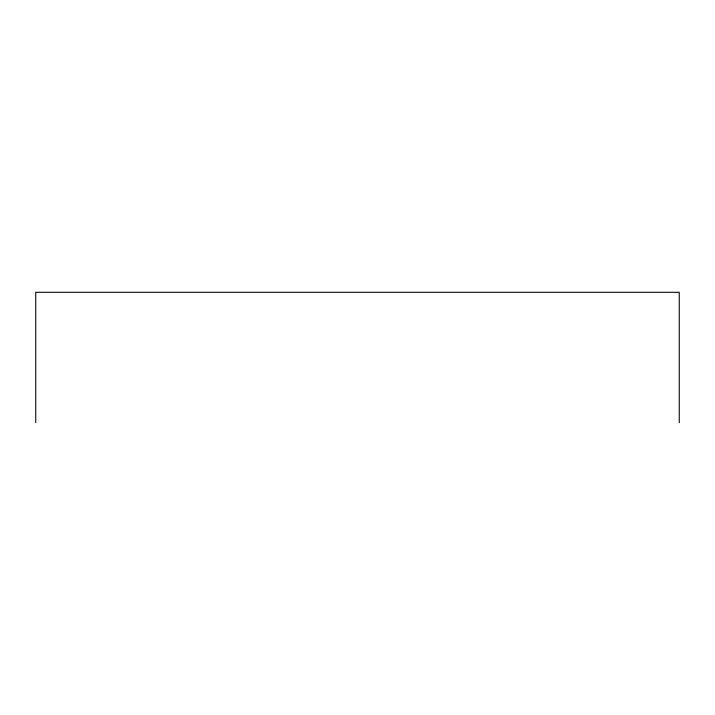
<?xml version="1.0" encoding="UTF-8"?>
<svg xmlns="http://www.w3.org/2000/svg" width="715" height="715" viewBox="0 0 715 715"><rect width="100%" height="100%" fill="white"/><g stroke="black" fill="none" stroke-linecap="round" stroke-linejoin="round"><path stroke-width="1.07" d="M679.25 422.699L679.25 292.301L35.75 292.301L35.75 422.699"/></g></svg>
